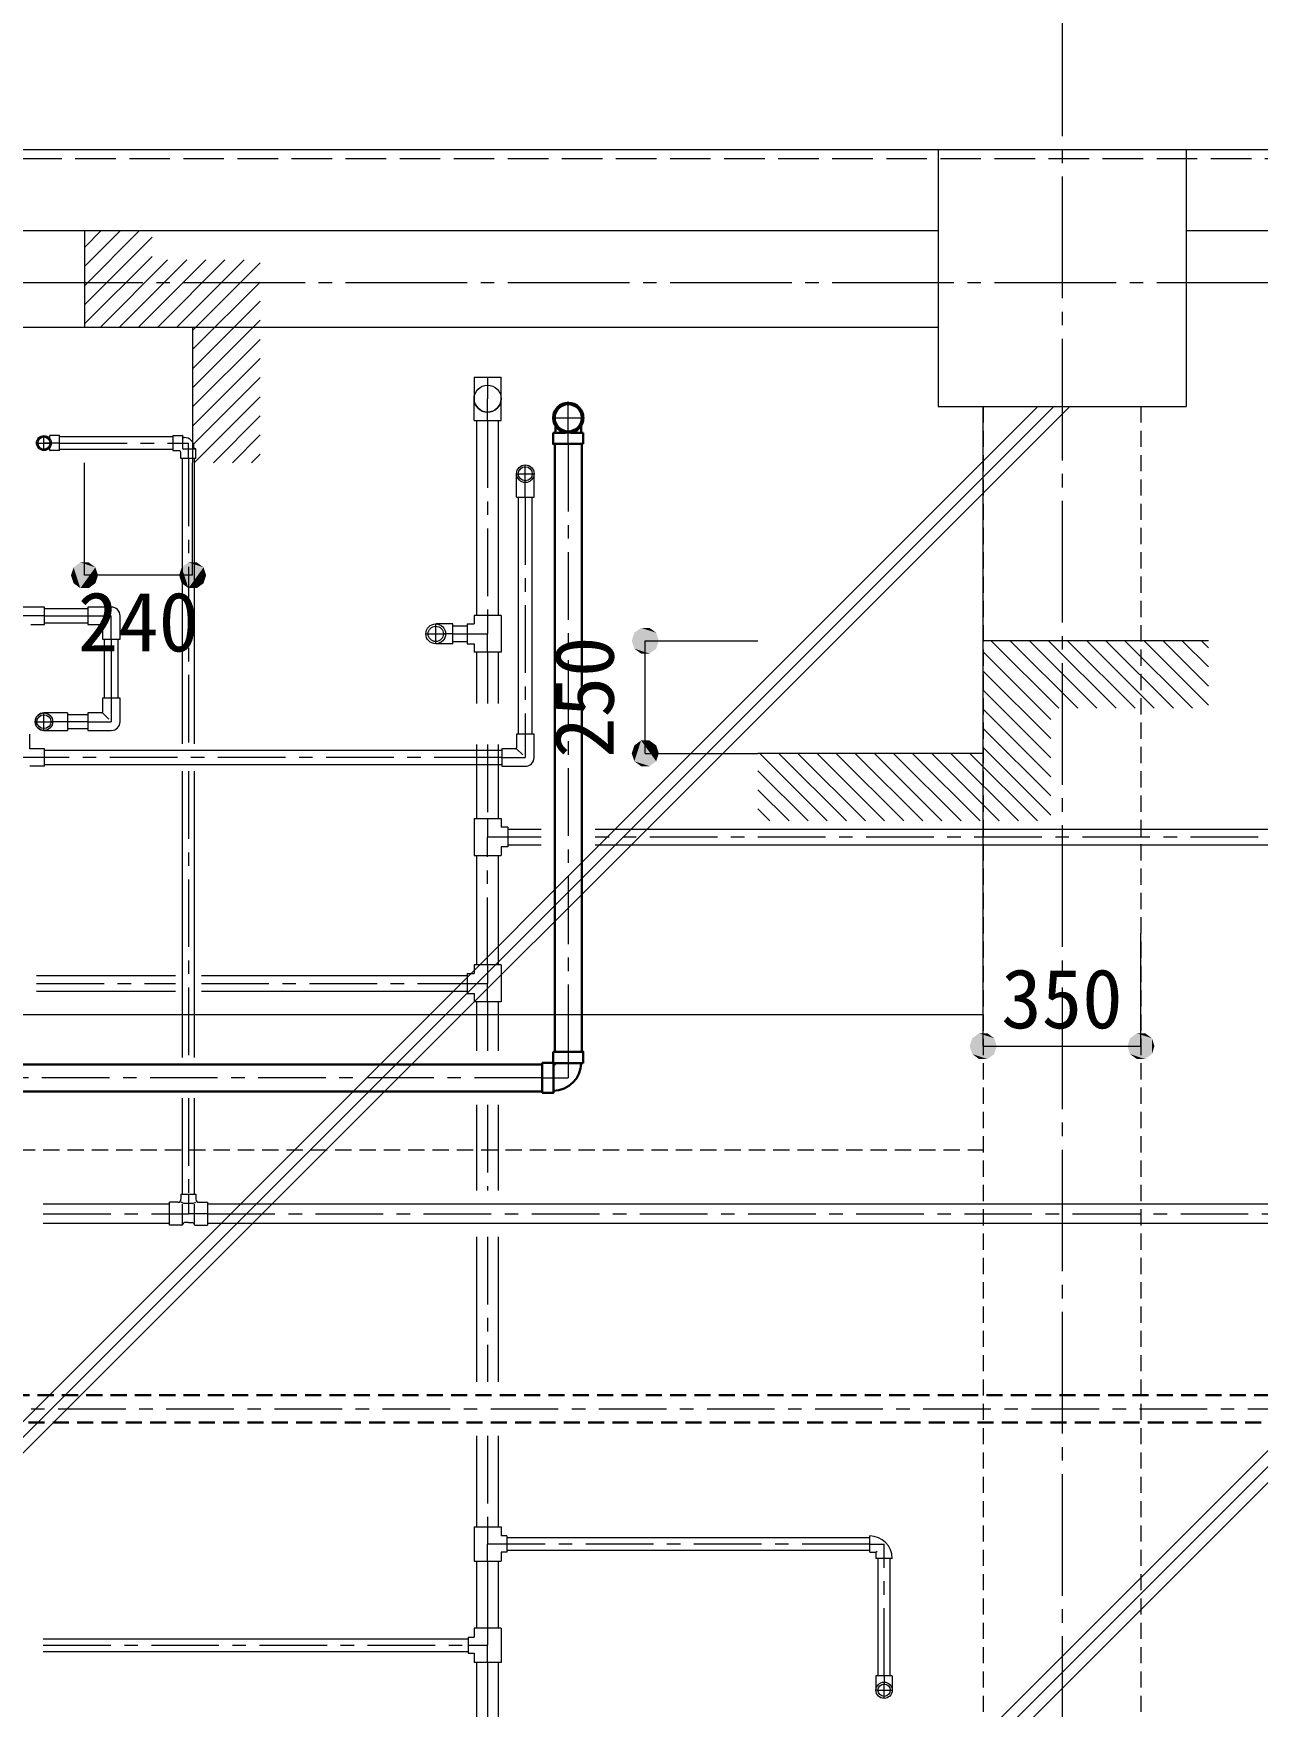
# Model space of a CAD drawing. Units: millimetres at full size. Extents: x -12803 to 120774, y -9413 to 101127.
# Drawn here: x 16465 to 19182, y 85571 to 89285 of the extents above; entities that cross this region are included whole.
import ezdxf
from ezdxf.enums import TextEntityAlignment as Align

# ---------------------------------------------------------------- set-up
doc = ezdxf.new("R2010")
doc.units = ezdxf.units.MM
doc.header["$LTSCALE"] = 30
for name, pattern in [('CHAIN1', [8, 5, -1, 1, -1]), ('CHAIN2', [12, 9, -1, 1, -1]), ('DASHED1', [1.8, 1.2, -0.6]), ('DASHED3', [4, 3, -1])]:
    doc.linetypes.add(name, pattern=pattern)
for name, color, linetype, lineweight in [('0-1_1-2', 7, 'Continuous', 15), ('0-9_1-1', 7, 'CHAIN2', 15), ('3-1_1-10', 7, 'Continuous', 15), ('9-1_配管－汚水１：硬質塩ビ管（ＤＶ）', 2, 'Continuous', 30), ('9-2_配管－給湯１２：ＨＴＬＰ（ＵＸ）', 3, 'Continuous', 20), ('9-3_配管－給水３：ＶＬＰ(ＶＤ)', 7, 'Continuous', 15), ('9-4_配管－ガス３：ねじ込み', 3, 'Continuous', 20)]:
    doc.layers.add(name, color=color, linetype=linetype, lineweight=lineweight)
doc.styles.add('ＭＳ ゴシック', font='')
doc.styles.get('ＭＳ ゴシック').set_extended_font_data('MS Gothic')

msp = doc.modelspace()

# ---------------------------------------------------------------- linework, layer by layer
at = {"layer": '0-1_1-2'}
for p, q in [((453.23, 89027.27), (32048.23, 89027.27)), ((19023.23, 89027.27), (19023.23, 88457.27)), ((13023.23, 88847.27), (18473.23, 88847.27)), ((19023.23, 88847.27), (24473.23, 88847.27)), ((18473.23, 88632.27), (13023.23, 88632.27))]:
    msp.add_line(p, q, dxfattribs=at)
at = {"layer": '0-1_1-2', "linetype": 'DASHED3'}
msp.add_line((5638.23, 89007.27), (31948.23, 89007.27), dxfattribs=at)
at = {"layer": '0-1_1-2', "linetype": 'DASHED1'}
for p, q in [((18573.23, 88457.27), (18573.23, 80957.27)), ((18923.23, 88457.27), (18923.23, 80957.27)), ((12923.23, 87107.27), (18573.23, 87107.27)), ((12923.23, 86807.27), (18573.23, 86807.27))]:
    msp.add_line(p, q, dxfattribs=at)
at = {"layer": '0-1_1-2'}
for points in [[(18473.23, 89027.27), (18473.23, 88457.27), (19023.23, 88457.27)], [(12923.23, 88457.27), (12923.23, 87107.27), (18573.23, 87107.27), (18573.23, 88457.27)]]:
    msp.add_lwpolyline(points, dxfattribs=at)
at = {"layer": '0-9_1-1'}
for p, q in [((18748.23, 93287.27), (18748.23, 74432.27)), ((-3001.77, 88732.27), (42248.23, 88732.27))]:
    msp.add_line(p, q, dxfattribs=at)
at = {"layer": '3-1_1-10'}
for p, q in [((16578.7, 88847.27), (16578.7, 88632.27)), ((16578.7, 88725.06), (16700.9, 88847.27)), ((16578.7, 88767.49), (16658.48, 88847.27)), ((16578.7, 88809.91), (16616.05, 88847.27)), ((16578.7, 88682.63), (16728.7, 88832.63)), ((16578.7, 88640.21), (16728.7, 88790.21)), ((16613.18, 88632.27), (16763.18, 88782.27)), ((16655.61, 88632.27), (16805.61, 88782.27)), ((16698.04, 88632.27), (16848.04, 88782.27)), ((16740.46, 88632.27), (16890.46, 88782.27)), ((16782.89, 88632.27), (16932.89, 88782.27)), ((16818.7, 88625.65), (16968.7, 88775.65)), ((16818.7, 88583.22), (16968.7, 88733.22)), ((16818.7, 88540.8), (16968.7, 88690.8)), ((15963.06, 82897.17), (21698.15, 88632.27)), ((15998.41, 82897.17), (21733.51, 88632.27)), ((16033.77, 82897.17), (21768.86, 88632.27)), ((16818.7, 88498.37), (16968.7, 88648.37)), ((16818.7, 88632.27), (16818.7, 88332.27)), ((16818.7, 88455.94), (16968.7, 88605.94)), ((16818.7, 88413.52), (16968.7, 88563.52)), ((16818.7, 88371.09), (16968.7, 88521.09)), ((16822.3, 88332.27), (16968.7, 88478.66)), ((16031.05, 85793.59), (18694.73, 88457.27)), ((16066.41, 85793.59), (18730.08, 88457.27)), ((16101.76, 85793.59), (18765.44, 88457.27)), ((16864.73, 88332.27), (16968.7, 88436.24)), ((16907.15, 88332.27), (16968.7, 88393.81)), ((16578.7, 88082.27), (16578.7, 88332.27)), ((16818.7, 88082.27), (16818.7, 88332.27)), ((16949.58, 88332.27), (16968.7, 88351.38)), ((16818.7, 88082.27), (16578.7, 88082.27)), ((17823.23, 87687.03), (17823.23, 87937.03)), ((17823.23, 87937.03), (18073.23, 87937.03)), ((19073.23, 87937.03), (18573.23, 87937.03)), ((18723.23, 87762.16), (18573.23, 87912.16)), ((18740.78, 87787.03), (18590.78, 87937.03)), ((18783.2, 87787.03), (18633.2, 87937.03)), ((18825.63, 87787.03), (18675.63, 87937.03)), ((18868.06, 87787.03), (18718.06, 87937.03)), ((18910.48, 87787.03), (18760.48, 87937.03)), ((18952.91, 87787.03), (18802.91, 87937.03)), ((18995.33, 87787.03), (18845.33, 87937.03)), ((19037.76, 87787.03), (18887.76, 87937.03)), ((19073.23, 87794), (18930.19, 87937.03)), ((19073.23, 87836.42), (18972.61, 87937.03)), ((19073.23, 87878.85), (19015.04, 87937.03)), ((19073.23, 87921.27), (19057.47, 87937.03)), ((18723.23, 87719.73), (18573.23, 87869.73)), ((18723.23, 87677.31), (18573.23, 87827.31)), ((18723.23, 87634.88), (18573.23, 87784.88)), ((18723.23, 87592.45), (18573.23, 87742.45)), ((17823.23, 87687.03), (18073.23, 87687.03)), ((18573.23, 87687.03), (18073.23, 87687.03)), ((18227.1, 87537.03), (18077.1, 87687.03)), ((18269.53, 87537.03), (18119.53, 87687.03)), ((18311.95, 87537.03), (18161.95, 87687.03)), ((18354.38, 87537.03), (18204.38, 87687.03)), ((18396.81, 87537.03), (18246.81, 87687.03)), ((18439.23, 87537.03), (18289.23, 87687.03)), ((18481.66, 87537.03), (18331.66, 87687.03)), ((18524.09, 87537.03), (18374.09, 87687.03)), ((18566.51, 87537.03), (18416.51, 87687.03)), ((18608.94, 87537.03), (18458.94, 87687.03)), ((18651.36, 87537.03), (18501.36, 87687.03)), ((18693.79, 87537.03), (18543.79, 87687.03)), ((18723.23, 87550.03), (18573.23, 87700.03)), ((18184.67, 87537.03), (18073.23, 87648.48)), ((18142.25, 87537.03), (18073.23, 87606.06)), ((18099.82, 87537.03), (18073.23, 87563.63)), ((18573.23, 87037.03), (18573.23, 87287.03)), ((18923.23, 87037.03), (18923.23, 87287.03)), ((18573.23, 87037.03), (18923.23, 87037.03))]:
    msp.add_line(p, q, dxfattribs=at)
at = {"layer": '3-1_1-10', "color": 4}
for points in [[(16554.43, 88099.9), (16548.7, 88082.27), (16569.43, 88053.74)], [(16569.43, 88110.8), (16554.43, 88099.9), (16602.97, 88099.9)], [(16554.43, 88099.9), (16569.43, 88053.74), (16602.97, 88099.9)], [(16587.97, 88110.8), (16569.43, 88110.8), (16602.97, 88099.9)], [(16569.43, 88053.74), (16587.97, 88053.74), (16602.97, 88099.9)], [(16602.97, 88099.9), (16587.97, 88053.74), (16608.7, 88082.27)], [(16794.43, 88099.9), (16788.7, 88082.27), (16809.43, 88053.74)], [(16809.43, 88110.8), (16794.43, 88099.9), (16842.97, 88099.9)], [(16794.43, 88099.9), (16809.43, 88053.74), (16842.97, 88099.9)], [(16827.97, 88110.8), (16809.43, 88110.8), (16842.97, 88099.9)], [(16809.43, 88053.74), (16827.97, 88053.74), (16842.97, 88099.9)], [(16842.97, 88099.9), (16827.97, 88053.74), (16848.7, 88082.27)], [(16569.43, 88053.74), (16548.7, 88082.27), (16554.43, 88064.63)], [(16608.7, 88082.27), (16587.97, 88053.74), (16602.97, 88064.63)], [(16809.43, 88053.74), (16788.7, 88082.27), (16794.43, 88064.63)], [(16848.7, 88082.27), (16827.97, 88053.74), (16842.97, 88064.63)], [(17853.23, 87937.03), (17798.96, 87954.67), (17793.23, 87937.03)], [(17813.96, 87965.57), (17798.96, 87954.67), (17847.5, 87954.67)], [(17847.5, 87954.67), (17798.96, 87954.67), (17853.23, 87937.03)], [(17832.5, 87965.57), (17813.96, 87965.57), (17847.5, 87954.67)], [(17853.23, 87937.03), (17793.23, 87937.03), (17847.5, 87919.4)], [(17793.23, 87937.03), (17798.96, 87919.4), (17847.5, 87919.4)], [(17847.5, 87919.4), (17798.96, 87919.4), (17832.5, 87908.5)], [(17832.5, 87908.5), (17798.96, 87919.4), (17813.96, 87908.5)], [(17793.23, 87687.03), (17813.96, 87715.57), (17798.96, 87704.67)], [(17813.96, 87715.57), (17793.23, 87687.03), (17798.96, 87669.4)], [(17798.96, 87669.4), (17847.5, 87669.4), (17813.96, 87715.57)], [(17832.5, 87715.57), (17813.96, 87715.57), (17847.5, 87669.4)], [(17847.5, 87669.4), (17853.23, 87687.03), (17832.5, 87715.57)], [(17847.5, 87704.67), (17832.5, 87715.57), (17853.23, 87687.03)], [(17847.5, 87669.4), (17798.96, 87669.4), (17832.5, 87658.5)], [(17832.5, 87658.5), (17798.96, 87669.4), (17813.96, 87658.5)], [(18603.23, 87037.03), (18548.96, 87054.67), (18543.23, 87037.03)], [(18563.96, 87065.57), (18548.96, 87054.67), (18597.5, 87054.67)], [(18597.5, 87054.67), (18548.96, 87054.67), (18603.23, 87037.03)], [(18582.5, 87065.57), (18563.96, 87065.57), (18597.5, 87054.67)], [(18893.23, 87037.03), (18947.5, 87054.67), (18898.96, 87054.67)], [(18947.5, 87019.4), (18947.5, 87054.67), (18893.23, 87037.03)], [(18913.96, 87065.57), (18898.96, 87054.67), (18947.5, 87054.67)], [(18932.5, 87065.57), (18913.96, 87065.57), (18947.5, 87054.67)], [(18953.23, 87037.03), (18947.5, 87054.67), (18947.5, 87019.4)], [(18603.23, 87037.03), (18543.23, 87037.03), (18597.5, 87019.4)], [(18543.23, 87037.03), (18548.96, 87019.4), (18597.5, 87019.4)], [(18597.5, 87019.4), (18548.96, 87019.4), (18582.5, 87008.5)], [(18582.5, 87008.5), (18548.96, 87019.4), (18563.96, 87008.5)], [(18893.23, 87037.03), (18898.96, 87019.4), (18947.5, 87019.4)], [(18932.5, 87008.5), (18947.5, 87019.4), (18898.96, 87019.4)], [(18932.5, 87008.5), (18898.96, 87019.4), (18913.96, 87008.5)]]:
    msp.add_solid(points, dxfattribs=at)
at = {"layer": '9-1_配管－汚水１：硬質塩ビ管（ＤＶ）', "color": 7, "linetype": 'CHAIN1', "lineweight": 15}
for p, q in [((17652.23, 88395.77), (17652.23, 88467.77)), ((17616.23, 88431.77), (17688.23, 88431.77)), ((17652.23, 88373.77), (17652.23, 88401.77)), ((17652.23, 88373.77), (17652.23, 87024.63)), ((17652.23, 87024.63), (17652.23, 86966.63)), ((17594.23, 86966.63), (15363.23, 86966.63)), ((17594.23, 86966.63), (17652.23, 86966.63)), ((15320.23, 86232.02), (20393.31, 86232.02))]:
    msp.add_line(p, q, dxfattribs=at)
at = {"layer": '9-1_配管－汚水１：硬質塩ビ管（ＤＶ）'}
for p, q in [((17618.73, 88398.77), (17646.46, 88398.77)), ((17623.73, 88398.77), (17623.73, 88414.16)), ((17685.73, 88398.77), (17657.99, 88398.77)), ((17680.73, 88398.77), (17680.73, 88414.16)), ((17685.73, 88398.77), (17685.73, 88373.77)), ((17622.23, 88373.77), (17622.23, 87024.63)), ((17682.23, 87024.63), (17682.23, 88373.77)), ((17618.73, 87024.63), (17618.73, 86999.63)), ((17594.23, 86996.63), (15363.23, 86996.63)), ((17594.23, 87000.13), (17594.23, 86933.13)), ((17685.73, 86999.63), (17618.73, 86999.63)), ((15363.23, 86936.63), (17594.23, 86936.63))]:
    msp.add_line(p, q, dxfattribs=at)
at = {"layer": '9-1_配管－汚水１：硬質塩ビ管（ＤＶ）', "linetype": 'DASHED1'}
for p, q in [((20398.31, 86262.02), (15320.23, 86262.02)), ((15320.23, 86202.02), (20401.41, 86202.02))]:
    msp.add_line(p, q, dxfattribs=at)
at = {"layer": '9-1_配管－汚水１：硬質塩ビ管（ＤＶ）'}
for points in [[(17685.73, 88373.77), (17618.73, 88373.77), (17618.73, 88398.77)], [(17618.73, 87024.63), (17685.73, 87024.63), (17685.73, 86999.63)], [(17594.23, 87000.13), (17619.23, 87000.13), (17619.23, 86933.13), (17594.23, 86933.13)]]:
    msp.add_lwpolyline(points, dxfattribs=at)
msp.add_circle((17652.23, 88431.77), 30, dxfattribs=at)
for centre, radius, start, end in [((17652.23, 88431.77), 33.5, 90, 180), ((17652.23, 88431.77), 33.5, 0, 90), ((17652.23, 88431.77), 33.5, 180, 0), ((17619.23, 86999.63), 61.5, 270, 0), ((17619.23, 86999.63), 4.5, 270, 0)]:
    msp.add_arc(centre, radius, start, end, dxfattribs=at)
at = {"layer": '9-2_配管－給湯１２：ＨＴＬＰ（ＵＸ）', "color": 7, "linetype": 'CHAIN1', "lineweight": 15}
for p, q in [((16488.73, 88359.45), (16488.73, 88392.09)), ((16472.41, 88375.77), (16505.05, 88375.77)), ((16523.23, 88375.77), (16488.73, 88375.77)), ((16523.23, 88375.77), (16502.33, 88375.77)), ((16523.23, 88375.77), (16774.91, 88375.77)), ((16774.91, 88375.77), (16809.41, 88375.77)), ((16774.91, 88375.77), (16809.41, 88375.77)), ((16809.41, 88341.27), (16809.41, 88375.77)), ((16809.41, 88341.27), (16809.41, 88375.77)), ((16809.41, 88341.27), (16809.41, 87708.27)), ((16809.41, 87647.27), (16809.41, 87011.63)), ((16809.41, 86921.63), (16809.41, 86708.68)), ((16809.41, 86708.68), (16809.41, 86665.18)), ((16809.41, 86708.68), (16809.41, 86665.18)), ((16487.13, 86665.18), (16767.41, 86665.18)), ((16767.41, 86665.18), (16809.41, 86665.18)), ((16767.41, 86665.18), (16809.41, 86665.18)), ((16851.41, 86665.18), (16809.41, 86665.18)), ((16851.41, 86665.18), (16809.41, 86665.18)), ((16851.41, 86665.18), (19316.23, 86665.18))]:
    msp.add_line(p, q, dxfattribs=at)
at = {"layer": '9-2_配管－給湯１２：ＨＴＬＰ（ＵＸ）'}
for p, q in [((16501.56, 88391.83), (16500.1, 88388.65)), ((16501.93, 88385.91), (16501.93, 88392.26)), ((16774.91, 88392.42), (16774.91, 88359.12)), ((16774.91, 88392.42), (16795.67, 88392.42)), ((16796.21, 88392.26), (16796.21, 88364.57)), ((16796.58, 88391.83), (16798.05, 88388.65)), ((16501.56, 88359.7), (16500.1, 88362.88)), ((16501.93, 88359.27), (16501.93, 88365.62)), ((16523.23, 88359.12), (16502.47, 88359.12)), ((16774.91, 88389.37), (16523.23, 88389.37)), ((16523.23, 88362.17), (16774.91, 88362.17)), ((16774.91, 88359.12), (16788.76, 88359.12)), ((16792.76, 88341.27), (16792.76, 88355.12)), ((16825.91, 88362.57), (16798.21, 88362.57)), ((16798.95, 88388.07), (16800.21, 88388.07)), ((16821.71, 88365.31), (16821.71, 88366.57)), ((16825.48, 88362.93), (16822.3, 88364.4)), ((16826.06, 88341.27), (16826.06, 88362.03)), ((16826.06, 88341.27), (16792.76, 88341.27)), ((16795.81, 88341.27), (16795.81, 87708.27)), ((16823.01, 87708.27), (16823.01, 88341.27)), ((16795.81, 87647.27), (16795.81, 87011.63)), ((16823.01, 87011.63), (16823.01, 87647.27)), ((16795.81, 86921.63), (16795.81, 86708.68)), ((16823.01, 86708.68), (16823.01, 86921.63)), ((16767.41, 86686.53), (16487.13, 86686.53)), ((16785.86, 86690.48), (16767.41, 86690.48)), ((16767.41, 86639.88), (16767.41, 86690.48)), ((16792.76, 86708.68), (16792.76, 86697.38)), ((16792.76, 86708.68), (16826.06, 86708.68)), ((16799.36, 86687.58), (16793.33, 86691.03)), ((16795.95, 86642.16), (16795.95, 86686.48)), ((16819.47, 86687.58), (16799.36, 86687.58)), ((16819.47, 86687.58), (16825.5, 86691.03)), ((16822.88, 86642.16), (16822.88, 86686.48)), ((16826.06, 86708.68), (16826.06, 86697.38)), ((16832.96, 86690.48), (16851.41, 86690.48)), ((16851.41, 86690.48), (16851.41, 86639.88)), ((19316.23, 86686.53), (16851.41, 86686.53)), ((16809.41, 86645.33), (16800.89, 86645.33)), ((16809.41, 86645.33), (16817.94, 86645.33)), ((16487.13, 86643.83), (16767.41, 86643.83)), ((16794.93, 86639.88), (16767.41, 86639.88)), ((16798.26, 86643.78), (16796.68, 86640.92)), ((16820.57, 86643.78), (16822.14, 86640.92)), ((16823.9, 86639.88), (16851.41, 86639.88)), ((16851.41, 86643.83), (19316.23, 86643.83))]:
    msp.add_line(p, q, dxfattribs=at)
msp.add_lwpolyline([(16523.23, 88359.12), (16523.23, 88392.42), (16502.47, 88392.42)], dxfattribs=at)
for radius in [16.65, 13.6]:
    msp.add_circle((16488.73, 88375.77), radius, dxfattribs=at)
for centre, radius, start, end in [((16502.47, 88391.42), 1, 90, 155.30844), ((16795.67, 88391.42), 1, 24.69156, 90), ((16488.73, 88375.77), 13.9, 0, 180), ((16488.73, 88375.77), 13.9, 180, 270), ((16488.73, 88375.77), 13.9, 270, 0), ((16499.19, 88389.07), 1, 304.52203, 335.30844), ((16499.19, 88362.47), 1, 24.69156, 55.47797), ((16502.47, 88360.12), 1, 204.69156, 270), ((16788.76, 88355.12), 4, 0, 90), ((16798.21, 88364.57), 2, 180, 270), ((16798.95, 88389.07), 1, 204.69156, 270), ((16800.21, 88366.57), 21.5, 0, 90), ((16822.71, 88365.31), 1, 180, 245.30844), ((16825.06, 88362.03), 1, 0, 65.30844), ((16785.86, 86697.38), 6.9, 270, 0), ((16832.96, 86697.38), 6.9, 180, 270), ((16800.89, 86642.33), 3, 90, 151.16903), ((16817.94, 86642.33), 3, 28.83097, 90), ((16794.93, 86641.88), 2, 270, 331.16903), ((16823.9, 86641.88), 2, 208.83097, 270)]:
    msp.add_arc(centre, radius, start, end, dxfattribs=at)
at = {"layer": '9-3_配管－給水３：ＶＬＰ(ＶＤ)', "linetype": 'CHAIN1'}
for p, q in [((17556.96, 88289.11), (17556.96, 88326.31)), ((17538.36, 88307.71), (17575.56, 88307.71)), ((17556.96, 88255.71), (17556.96, 88292.21)), ((17556.96, 88255.71), (17556.96, 87729.77)), ((16490.23, 87992.27), (16438.23, 87992.27)), ((16490.23, 87992.27), (16586.23, 87992.27)), ((16586.23, 87992.27), (16638.23, 87992.27)), ((16638.23, 87940.27), (16638.23, 87992.27)), ((16638.23, 87940.27), (16638.23, 87809.34)), ((16638.23, 87809.34), (16638.23, 87757.34)), ((16488.73, 87738.74), (16488.73, 87775.94)), ((16470.13, 87757.34), (16507.33, 87757.34)), ((16540.73, 87757.34), (16504.23, 87757.34)), ((16586.23, 87757.34), (16540.73, 87757.34)), ((16586.23, 87757.34), (16638.23, 87757.34)), ((17556.96, 87729.77), (17556.96, 87677.77)), ((16490.23, 87677.77), (16438.23, 87677.77)), ((17504.96, 87677.77), (16490.23, 87677.77)), ((17504.96, 87677.77), (17556.96, 87677.77))]:
    msp.add_line(p, q, dxfattribs=at)
at = {"layer": '9-3_配管－給水３：ＶＬＰ(ＶＤ)'}
for p, q in [((17537.46, 88255.71), (17537.46, 88307.71)), ((17576.46, 88255.71), (17576.46, 88307.71)), ((17537.46, 88255.71), (17576.46, 88255.71)), ((17541.46, 88255.71), (17541.46, 87729.77)), ((17572.46, 87729.77), (17572.46, 88255.71)), ((16490.23, 88011.77), (16438.23, 88011.77)), ((16586.23, 88007.77), (16490.23, 88007.77)), ((16618.73, 87972.77), (16632.52, 87986.56)), ((16657.73, 87940.27), (16657.73, 87992.27)), ((16490.23, 87976.77), (16586.23, 87976.77)), ((16622.73, 87940.27), (16622.73, 87809.34)), ((16653.73, 87809.34), (16653.73, 87940.27)), ((16540.73, 87776.84), (16488.73, 87776.84)), ((16540.73, 87776.84), (16540.73, 87737.84)), ((16586.23, 87772.84), (16540.73, 87772.84)), ((16618.73, 87776.84), (16632.52, 87763.05)), ((16488.73, 87737.84), (16540.73, 87737.84)), ((16540.73, 87741.84), (16586.23, 87741.84)), ((16586.23, 87737.84), (16638.23, 87737.84)), ((16490.23, 87658.27), (16490.23, 87697.27)), ((17504.96, 87693.27), (16490.23, 87693.27)), ((17537.46, 87697.27), (17551.24, 87683.48)), ((16490.23, 87658.27), (16457.73, 87658.27)), ((16490.23, 87662.27), (17504.96, 87662.27)), ((17504.96, 87658.27), (17556.96, 87658.27))]:
    msp.add_line(p, q, dxfattribs=at)
for points in [[(16459.68, 87972.77), (16490.23, 87972.77), (16490.23, 88011.77)], [(16638.23, 88011.77), (16586.23, 88011.77), (16586.23, 87972.77), (16616.78, 87972.77)], [(16618.73, 87970.82), (16618.73, 87940.27), (16657.73, 87940.27)], [(16657.73, 87757.34), (16657.73, 87809.34), (16618.73, 87809.34), (16618.73, 87778.79)], [(16616.78, 87776.84), (16586.23, 87776.84), (16586.23, 87737.84)], [(16490.23, 87697.27), (16457.73, 87697.27), (16457.73, 87729.77)], [(17576.46, 87677.77), (17576.46, 87729.77), (17537.46, 87729.77), (17537.46, 87699.22)], [(17535.51, 87697.27), (17504.96, 87697.27), (17504.96, 87658.27)]]:
    msp.add_lwpolyline(points, dxfattribs=at)
for centre, radius in [((17556.96, 88307.71), 19.5), ((17556.96, 88307.71), 15.5), ((16488.73, 87757.34), 19.5), ((16488.73, 87757.34), 15.5)]:
    msp.add_circle(centre, radius, dxfattribs=at)
for centre, radius, start, end in [((16638.23, 87992.27), 19.5, 0, 90), ((16616.78, 87970.82), 1.95, 0, 90), ((16488.73, 87757.34), 19.5, 90, 270), ((16616.78, 87778.79), 1.95, 270, 0), ((16638.23, 87757.34), 19.5, 270, 0), ((17535.51, 87699.22), 1.95, 269.9999, 359.9999), ((17556.96, 87677.77), 19.5, 269.9999, 359.9999)]:
    msp.add_arc(centre, radius, start, end, dxfattribs=at)
at = {"layer": '9-4_配管－ガス３：ねじ込み'}
for p, q in [((17443.23, 88522.18), (17503.23, 88522.18)), ((17443.23, 88522.18), (17443.23, 88474.18)), ((17503.23, 88474.18), (17503.23, 88522.18)), ((17443.23, 88426.18), (17443.23, 88474.18)), ((17448.93, 88426.18), (17448.93, 87993.27)), ((17497.53, 87993.27), (17497.53, 88426.18)), ((17503.23, 87993.27), (17443.23, 87993.27)), ((17443.23, 87993.27), (17443.23, 87974.27)), ((17428.23, 87969.27), (17396.23, 87969.27)), ((17428.23, 87974.27), (17428.23, 87930.27)), ((17428.23, 87974.27), (17443.23, 87974.27)), ((17396.23, 87930.27), (17358.23, 87930.27)), ((17396.23, 87935.27), (17428.23, 87935.27)), ((17448.93, 87911.27), (17448.93, 87797.77)), ((17497.53, 87797.77), (17497.53, 87911.27)), ((17448.93, 87706.77), (17448.93, 87542.27)), ((17497.53, 87542.27), (17497.53, 87706.77)), ((17443.23, 87542.27), (17503.23, 87542.27)), ((17503.23, 87542.27), (17503.23, 87523.27)), ((17518.23, 87523.27), (17503.23, 87523.27)), ((17518.23, 87523.27), (17518.23, 87479.27)), ((17592.23, 87518.27), (17518.23, 87518.27)), ((20383.31, 87518.27), (17712.23, 87518.27)), ((17518.23, 87484.27), (17592.23, 87484.27)), ((17712.23, 87484.27), (20383.31, 87484.27)), ((17448.93, 87460.27), (17448.93, 87217.32)), ((17497.53, 87217.32), (17497.53, 87460.27)), ((17503.23, 87217.32), (17443.23, 87217.32)), ((17443.23, 87217.32), (17443.23, 87198.32)), ((16780.81, 87193.32), (16472.13, 87193.32)), ((17428.23, 87193.32), (16838.01, 87193.32)), ((17428.23, 87198.32), (17428.23, 87154.32)), ((17428.23, 87198.32), (17443.23, 87198.32)), ((16472.13, 87159.32), (16780.81, 87159.32)), ((16838.01, 87159.32), (17428.23, 87159.32)), ((17448.93, 87135.32), (17448.93, 87026.63)), ((17497.53, 87026.63), (17497.53, 87135.32)), ((17448.93, 86906.63), (17448.93, 86716.53)), ((17497.53, 86716.53), (17497.53, 86906.63)), ((17448.93, 86613.83), (17448.93, 86292.02)), ((17497.53, 86292.02), (17497.53, 86613.83)), ((17448.93, 86172.02), (17448.93, 85969.81)), ((17497.53, 85969.81), (17497.53, 86172.02)), ((17443.23, 85969.81), (17503.23, 85969.81)), ((17503.23, 85969.81), (17503.23, 85949.81)), ((17516.23, 85949.81), (17503.23, 85949.81)), ((17516.23, 85949.81), (17516.23, 85913.81)), ((18321.23, 85945.41), (17516.23, 85945.41)), ((18321.23, 85913.81), (18321.23, 85949.81)), ((17516.23, 85918.21), (18321.23, 85918.21)), ((18321.23, 85913.81), (18335.23, 85913.81)), ((18335.23, 85913.81), (18337.49, 85916.07)), ((18335.23, 85913.81), (18335.23, 85899.81)), ((17448.93, 85893.81), (17448.93, 85745.27)), ((17497.53, 85745.27), (17497.53, 85893.81)), ((18371.23, 85899.81), (18335.23, 85899.81)), ((18339.63, 85899.81), (18339.63, 85639.27)), ((18366.83, 85639.27), (18366.83, 85899.81)), ((17430.23, 85720.87), (16487.13, 85720.87)), ((17430.23, 85725.27), (17430.23, 85689.27)), ((17430.23, 85725.27), (17443.23, 85725.27)), ((17503.23, 85745.27), (17443.23, 85745.27)), ((17443.23, 85745.27), (17443.23, 85725.27)), ((16487.13, 85693.67), (17430.23, 85693.67)), ((17448.93, 85669.27), (17448.93, 85144.76)), ((17497.53, 85144.76), (17497.53, 85669.27)), ((18371.23, 85639.27), (18371.23, 85607.27))]:
    msp.add_line(p, q, dxfattribs=at)
at = {"layer": '9-4_配管－ガス３：ねじ込み', "color": 7, "linetype": 'CHAIN1', "lineweight": 15}
for p, q in [((17473.23, 88522.18), (17473.23, 88474.18)), ((17473.23, 88426.18), (17473.23, 88474.18)), ((17473.23, 88426.18), (17473.23, 87993.27)), ((17473.23, 87993.27), (17473.23, 87952.27)), ((17337.83, 87952.27), (17378.63, 87952.27)), ((17358.23, 87931.87), (17358.23, 87972.67)), ((17396.23, 87952.27), (17375.23, 87952.27)), ((17396.23, 87952.27), (17428.23, 87952.27)), ((17428.23, 87952.27), (17473.23, 87952.27)), ((17473.23, 87911.27), (17473.23, 87952.27)), ((17473.23, 87911.27), (17473.23, 87797.77)), ((17473.23, 87706.77), (17473.23, 87542.27)), ((17473.23, 87542.27), (17473.23, 87501.27)), ((17473.23, 87460.27), (17473.23, 87501.27)), ((17518.23, 87501.27), (17473.23, 87501.27)), ((17592.23, 87501.27), (17518.23, 87501.27)), ((20383.31, 87501.27), (17712.23, 87501.27)), ((17473.23, 87217.32), (17473.23, 87460.27)), ((17473.23, 87217.32), (17473.23, 87176.32)), ((16472.13, 87176.32), (16780.81, 87176.32)), ((16838.01, 87176.32), (17428.23, 87176.32)), ((17428.23, 87176.32), (17473.23, 87176.32)), ((17473.23, 87135.32), (17473.23, 87176.32)), ((17473.23, 87135.32), (17473.23, 87026.63)), ((17473.23, 86906.63), (17473.23, 86716.53)), ((17473.23, 86613.83), (17473.23, 86292.02)), ((17473.23, 86172.02), (17473.23, 85969.81)), ((17473.23, 85969.81), (17473.23, 85931.81)), ((17473.23, 85893.81), (17473.23, 85931.81)), ((17516.23, 85931.81), (17473.23, 85931.81)), ((18321.23, 85931.81), (17516.23, 85931.81)), ((18321.23, 85931.81), (18353.23, 85931.81)), ((18353.23, 85899.81), (18353.23, 85931.81)), ((17473.23, 85893.81), (17473.23, 85745.27)), ((18353.23, 85639.27), (18353.23, 85899.81)), ((17473.23, 85745.27), (17473.23, 85707.27)), ((16487.13, 85707.27), (17430.23, 85707.27)), ((17430.23, 85707.27), (17473.23, 85707.27)), ((17473.23, 85669.27), (17473.23, 85707.27)), ((17473.23, 85669.27), (17473.23, 85144.76)), ((18336.91, 85607.27), (18369.55, 85607.27)), ((18353.23, 85639.27), (18353.23, 85620.87)), ((18353.23, 85590.95), (18353.23, 85623.59))]:
    msp.add_line(p, q, dxfattribs=at)
at = {"layer": '9-4_配管－ガス３：ねじ込み'}
for points in [[(17443.23, 88426.18), (17503.23, 88426.18), (17503.23, 88474.18)], [(17503.23, 87993.27), (17503.23, 87911.27), (17443.23, 87911.27)], [(17396.23, 87930.27), (17396.23, 87974.27), (17358.23, 87974.27)], [(17428.23, 87930.27), (17443.23, 87930.27), (17443.23, 87911.27)], [(17443.23, 87542.27), (17443.23, 87460.27), (17503.23, 87460.27)], [(17518.23, 87479.27), (17503.23, 87479.27), (17503.23, 87460.27)], [(17503.23, 87217.32), (17503.23, 87135.32), (17443.23, 87135.32)], [(17428.23, 87154.32), (17443.23, 87154.32), (17443.23, 87135.32)], [(17443.23, 85969.81), (17443.23, 85893.81), (17503.23, 85893.81)], [(17516.23, 85913.81), (17503.23, 85913.81), (17503.23, 85893.81)], [(17503.23, 85745.27), (17503.23, 85669.27), (17443.23, 85669.27)], [(17430.23, 85689.27), (17443.23, 85689.27), (17443.23, 85669.27)], [(18371.23, 85639.27), (18335.23, 85639.27), (18335.23, 85607.27)]]:
    msp.add_lwpolyline(points, dxfattribs=at)
for centre, radius in [((17473.23, 88474.18), 30), ((17358.23, 87952.27), 22), ((17358.23, 87952.27), 17), ((18353.23, 85607.27), 18), ((18353.23, 85607.27), 13.6)]:
    msp.add_circle(centre, radius, dxfattribs=at)
for centre, radius, start, end in [((17473.23, 88474.18), 30, 180, 0), ((18321.23, 85899.81), 50, 0, 90)]:
    msp.add_arc(centre, radius, start, end, dxfattribs=at)

# ---------------------------------------------------------------- texts
at = {"layer": '3-1_1-10', "style": 'ＭＳ ゴシック'}
for s, p in [('240', (16563.7, 87873.62)), ('350', (18613.23, 87037.03))]:
    msp.add_text(s, height=132, dxfattribs=at).set_placement(p, align=Align.BOTTOM_LEFT)
msp.add_text('250', height=132, rotation=90, dxfattribs=at).set_placement((17792.89, 87677.03), align=Align.BOTTOM_LEFT)

doc.saveas('drawing.dxf')
